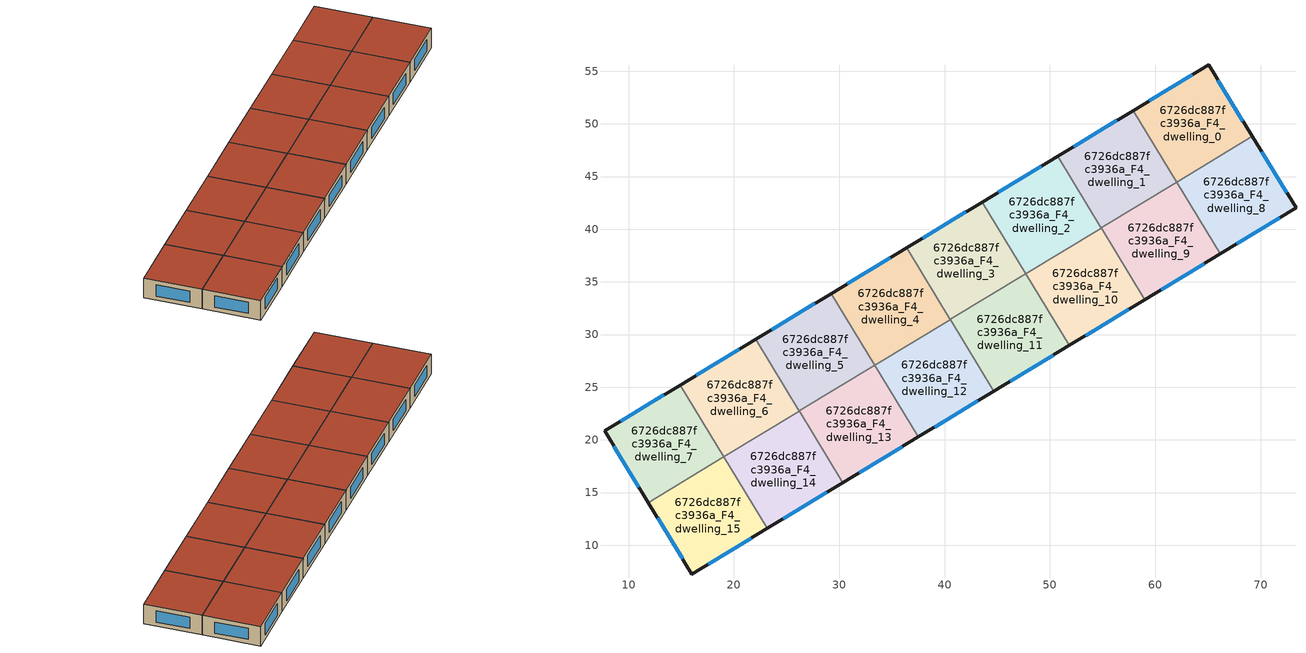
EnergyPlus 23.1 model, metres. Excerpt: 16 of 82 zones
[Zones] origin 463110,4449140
6726dc887fc3936a_F4_dwelling_0
 floor to 6726dc887fc3936a_F3_dwelling_0 (EU_floor_Construction): 65.07,55.6 69.22,48.81 62.03,44.46 57.91,51.26 z12
 wall outside (EU_wall_Construction): 69.22,48.81 65.07,55.6 57.91,51.26 z12:15
 wall to 6726dc887fc3936a_F4_dwelling_1 (EU_wall_Construction): 57.91,51.26 62.03,44.46 z12:15
 wall to 6726dc887fc3936a_F4_dwelling_8 (EU_wall_Construction): 62.06,44.47 69.22,48.81 z12:15
 wall to 6726dc887fc3936a_F4_dwelling_9 (EU_wall_Construction): 62.03,44.46 62.06,44.47 z12:15
 window (EU_Window_Construction): 68.33,50.27 65.95,54.15 / 63.53,54.67 59.44,52.19 z12.64:14.36
 roof outside (EU_roof_Construction): 69.22,48.81 65.07,55.6 57.91,51.26 62.03,44.46 z15
6726dc887fc3936a_F4_dwelling_1
 floor to 6726dc887fc3936a_F3_dwelling_1 (EU_floor_Construction): 57.91,51.26 62.03,44.46 54.86,40.11 50.74,46.92 z12
 wall outside (EU_wall_Construction): 57.91,51.26 50.74,46.92 z12:15
 wall to 6726dc887fc3936a_F4_dwelling_2 (EU_wall_Construction): 50.74,46.92 54.86,40.11 z12:15
 wall to 6726dc887fc3936a_F4_dwelling_9 (EU_wall_Construction): 54.89,40.13 62.03,44.46 z12:15
 wall to 6726dc887fc3936a_F4_dwelling_10 (EU_wall_Construction): 54.86,40.11 54.89,40.13 z12:15
 window (EU_Window_Construction): 56.37,50.33 52.27,47.85 z12.64:14.36
 roof outside (EU_roof_Construction): 62.03,44.46 57.91,51.26 50.74,46.92 54.86,40.11 z15
6726dc887fc3936a_F4_dwelling_10
 floor to 6726dc887fc3936a_F3_dwelling_10 (EU_floor_Construction): 54.89,40.13 59.02,33.32 51.85,28.97 47.72,35.78 z12
 wall outside (EU_wall_Construction): 51.85,28.97 59.02,33.32 z12:15
 wall to 6726dc887fc3936a_F4_dwelling_9 (EU_wall_Construction): 59.02,33.32 54.89,40.13 z12:15
 wall to 6726dc887fc3936a_F4_dwelling_11 (EU_wall_Construction): 47.72,35.78 51.85,28.97 z12:15
 wall to 6726dc887fc3936a_F4_dwelling_2 (EU_wall_Construction): 54.86,40.11 47.72,35.78 z12:15
 window (EU_Window_Construction): 53.39,29.91 57.48,32.39 z12.64:14.36
 roof outside (EU_roof_Construction): 59.02,33.32 54.89,40.13 47.72,35.78 51.85,28.97 z15
6726dc887fc3936a_F4_dwelling_11
 floor to 6726dc887fc3936a_F3_dwelling_11 (EU_floor_Construction): 47.72,35.78 51.85,28.97 44.68,24.63 40.56,31.44 z12
 wall outside (EU_wall_Construction): 44.68,24.63 51.85,28.97 z12:15
 wall to 6726dc887fc3936a_F4_dwelling_12 (EU_wall_Construction): 40.56,31.44 44.68,24.63 z12:15
 wall to 6726dc887fc3936a_F4_dwelling_3 (EU_wall_Construction): 47.69,35.76 40.56,31.44 z12:15
 wall to 6726dc887fc3936a_F4_dwelling_2 (EU_wall_Construction): 47.72,35.78 47.69,35.76 z12:15
 window (EU_Window_Construction): 46.22,25.56 50.32,28.04 z12.64:14.36
 roof outside (EU_roof_Construction): 51.85,28.97 47.72,35.78 40.56,31.44 44.68,24.63 z15
6726dc887fc3936a_F4_dwelling_12
 floor to 6726dc887fc3936a_F3_dwelling_12 (EU_floor_Construction): 40.56,31.44 44.68,24.63 37.52,20.29 33.39,27.09 z12
 wall outside (EU_wall_Construction): 37.52,20.29 44.68,24.63 z12:15
 wall to 6726dc887fc3936a_F4_dwelling_13 (EU_wall_Construction): 33.39,27.09 37.52,20.29 z12:15
 wall to 6726dc887fc3936a_F4_dwelling_4 (EU_wall_Construction): 40.52,31.42 33.39,27.09 z12:15
 wall to 6726dc887fc3936a_F4_dwelling_3 (EU_wall_Construction): 40.56,31.44 40.52,31.42 z12:15
 window (EU_Window_Construction): 39.05,21.22 43.15,23.7 z12.64:14.36
 roof outside (EU_roof_Construction): 44.68,24.63 40.56,31.44 33.39,27.09 37.52,20.29 z15
6726dc887fc3936a_F4_dwelling_13
 floor to 6726dc887fc3936a_F3_dwelling_13 (EU_floor_Construction): 33.39,27.09 37.52,20.29 30.35,15.94 26.22,22.75 z12
 wall outside (EU_wall_Construction): 30.35,15.94 37.52,20.29 z12:15
 wall to 6726dc887fc3936a_F4_dwelling_14 (EU_wall_Construction): 26.22,22.75 30.35,15.94 z12:15
 wall to 6726dc887fc3936a_F4_dwelling_5 (EU_wall_Construction): 33.36,27.07 26.22,22.75 z12:15
 wall to 6726dc887fc3936a_F4_dwelling_4 (EU_wall_Construction): 33.39,27.09 33.36,27.07 z12:15
 window (EU_Window_Construction): 31.88,16.87 35.98,19.35 z12.64:14.36
 roof outside (EU_roof_Construction): 37.52,20.29 33.39,27.09 26.22,22.75 30.35,15.94 z15
6726dc887fc3936a_F4_dwelling_14
 floor to 6726dc887fc3936a_F3_dwelling_14 (EU_floor_Construction): 26.22,22.75 30.35,15.94 23.18,11.59 19.05,18.4 z12
 wall outside (EU_wall_Construction): 23.18,11.59 30.35,15.94 z12:15
 wall to 6726dc887fc3936a_F4_dwelling_15 (EU_wall_Construction): 19.05,18.4 23.18,11.59 z12:15
 wall to 6726dc887fc3936a_F4_dwelling_6 (EU_wall_Construction): 26.19,22.73 19.05,18.4 z12:15
 wall to 6726dc887fc3936a_F4_dwelling_5 (EU_wall_Construction): 26.22,22.75 26.19,22.73 z12:15
 window (EU_Window_Construction): 24.71,12.52 28.81,15.01 z12.64:14.36
 roof outside (EU_roof_Construction): 30.35,15.94 26.22,22.75 19.05,18.4 23.18,11.59 z15
6726dc887fc3936a_F4_dwelling_15
 floor to 6726dc887fc3936a_F3_dwelling_15 (EU_floor_Construction): 19.05,18.4 23.18,11.59 16.02,7.26 11.87,14.05 z12
 wall outside (EU_wall_Construction): 11.87,14.05 16.02,7.26 23.18,11.59 z12:15
 wall to 6726dc887fc3936a_F4_dwelling_7 (EU_wall_Construction): 19.02,18.39 11.87,14.05 z12:15
 wall to 6726dc887fc3936a_F4_dwelling_6 (EU_wall_Construction): 19.05,18.4 19.03,18.39 z12:15
 window (EU_Window_Construction): 17.55,8.19 21.65,10.66 / 12.76,12.59 15.13,8.71 z12.64:14.36
 roof outside (EU_roof_Construction): 23.18,11.59 19.05,18.4 11.87,14.05 16.02,7.26 z15
6726dc887fc3936a_F4_dwelling_2
 floor to 6726dc887fc3936a_F3_dwelling_2 (EU_floor_Construction): 50.74,46.92 54.86,40.11 47.69,35.76 43.57,42.57 z12
 wall outside (EU_wall_Construction): 50.74,46.92 43.57,42.57 z12:15
 wall to 6726dc887fc3936a_F4_dwelling_3 (EU_wall_Construction): 43.57,42.57 47.69,35.76 z12:15
 window (EU_Window_Construction): 49.2,45.99 45.1,43.5 z12.64:14.36
 roof outside (EU_roof_Construction): 54.86,40.11 50.74,46.92 43.57,42.57 47.69,35.76 z15
6726dc887fc3936a_F4_dwelling_3
 floor to 6726dc887fc3936a_F3_dwelling_3 (EU_floor_Construction): 43.57,42.57 47.69,35.76 40.52,31.42 36.4,38.23 z12
 wall outside (EU_wall_Construction): 43.57,42.57 36.4,38.23 z12:15
 wall to 6726dc887fc3936a_F4_dwelling_4 (EU_wall_Construction): 36.4,38.23 40.52,31.42 z12:15
 window (EU_Window_Construction): 42.03,41.64 37.93,39.16 z12.64:14.36
 roof outside (EU_roof_Construction): 47.69,35.76 43.57,42.57 36.4,38.23 40.52,31.42 z15
6726dc887fc3936a_F4_dwelling_4
 floor to 6726dc887fc3936a_F3_dwelling_4 (EU_floor_Construction): 36.4,38.23 40.52,31.42 33.36,27.07 29.23,33.88 z12
 wall outside (EU_wall_Construction): 36.4,38.23 29.23,33.88 z12:15
 wall to 6726dc887fc3936a_F4_dwelling_5 (EU_wall_Construction): 29.23,33.88 33.36,27.07 z12:15
 window (EU_Window_Construction): 34.86,37.3 30.76,34.81 z12.64:14.36
 roof outside (EU_roof_Construction): 40.52,31.42 36.4,38.23 29.23,33.88 33.36,27.07 z15
6726dc887fc3936a_F4_dwelling_5
 floor to 6726dc887fc3936a_F3_dwelling_5 (EU_floor_Construction): 29.23,33.88 33.36,27.07 26.19,22.73 22.06,29.54 z12
 wall outside (EU_wall_Construction): 29.23,33.88 22.06,29.54 z12:15
 wall to 6726dc887fc3936a_F4_dwelling_6 (EU_wall_Construction): 22.06,29.54 26.19,22.73 z12:15
 window (EU_Window_Construction): 27.69,32.95 23.6,30.47 z12.64:14.36
 roof outside (EU_roof_Construction): 33.36,27.07 29.23,33.88 22.06,29.54 26.19,22.73 z15
6726dc887fc3936a_F4_dwelling_6
 floor to 6726dc887fc3936a_F3_dwelling_6 (EU_floor_Construction): 22.06,29.54 26.19,22.73 19.03,18.39 14.9,25.2 z12
 wall outside (EU_wall_Construction): 22.06,29.54 14.9,25.2 z12:15
 wall to 6726dc887fc3936a_F4_dwelling_7 (EU_wall_Construction): 14.9,25.2 19.03,18.39 z12:15
 window (EU_Window_Construction): 20.53,28.61 16.43,26.13 z12.64:14.36
 roof outside (EU_roof_Construction): 26.19,22.73 22.06,29.54 14.9,25.2 19.03,18.39 z15
6726dc887fc3936a_F4_dwelling_7
 floor to 6726dc887fc3936a_F3_dwelling_7 (EU_floor_Construction): 14.9,25.2 19.03,18.39 11.87,14.05 7.72,20.85 z12
 wall outside (EU_wall_Construction): 14.9,25.2 7.72,20.85 11.87,14.05 z12:15
 window (EU_Window_Construction): 8.61,19.39 10.98,15.51 / 13.36,24.27 9.26,21.78 z12.64:14.36
 roof outside (EU_roof_Construction): 19.03,18.39 14.9,25.2 7.72,20.85 11.87,14.05 z15
6726dc887fc3936a_F4_dwelling_8
 floor to 6726dc887fc3936a_F3_dwelling_8 (EU_floor_Construction): 69.22,48.81 73.37,42.02 66.19,37.67 62.06,44.47 z12
 wall outside (EU_wall_Construction): 66.19,37.67 73.37,42.02 69.22,48.81 z12:15
 wall to 6726dc887fc3936a_F4_dwelling_9 (EU_wall_Construction): 62.06,44.47 66.19,37.67 z12:15
 window (EU_Window_Construction): 72.48,43.47 70.11,47.36 / 67.73,38.6 71.83,41.09 z12.64:14.36
 roof outside (EU_roof_Construction): 73.37,42.02 69.22,48.81 62.06,44.47 66.19,37.67 z15
6726dc887fc3936a_F4_dwelling_9
 floor to 6726dc887fc3936a_F3_dwelling_9 (EU_floor_Construction): 62.06,44.47 66.19,37.67 59.02,33.32 54.89,40.13 z12
 wall outside (EU_wall_Construction): 59.02,33.32 66.19,37.67 z12:15
 window (EU_Window_Construction): 60.55,34.25 64.65,36.73 z12.64:14.36
 roof outside (EU_roof_Construction): 66.19,37.67 62.06,44.47 54.89,40.13 59.02,33.32 z15
[Building]
EU S2 Campaign: North Axis=0; Terrain=City; Solar Distribution=FullExterior
[Site:Location]
Yerevan-Zvartnots.Intl.AP: Latitude=40.15; Longitude=44.383; Time Zone=4; Elevation=854
[SizingPeriod:WeatherFileDays]
AnnualSizingPeriod: Begin Month=1; Begin Day of Month=1; End Month=12; End Day of Month=31; Day of Week for Start Day=Monday; Use Weather File Daylight Saving Period=No; Use Weather File Rain and Snow Indicators=No
[MATERIAL]
EU_InternalMass_Material: Roughness=MediumRough; Thickness=0.1; Conductivity=1; Density=1800; Specific Heat=900; Thermal Absorptance=0.9; Solar Absorptance=0.7; Visible Absorptance=0.7
[MATERIAL:NOMASS] Roughness=MediumRough; Thermal Absorptance=0.9; Solar Absorptance=0.7; Visible Absorptance=0.7
Name | Thermal Resistance
EU_wall_NoMass | 1.05043
EU_roof_NoMass | 1.45357
EU_floor_NoMass | 0.478065
[WINDOWMATERIAL:SIMPLEGLAZINGSYSTEM]
EU_Window_SimpleGlazing: UFactor=2.5566; Solar Heat Gain Coefficient=0.75; Visible Transmittance=0.75
[CONSTRUCTION]
EU_wall_Construction: EU_wall_NoMass
EU_roof_Construction: EU_roof_NoMass
EU_floor_Construction: EU_floor_NoMass
EU_Window_Construction: EU_Window_SimpleGlazing
EU_InternalMass_Construction: EU_InternalMass_Material
[ZONE] Type=1; Multiplier=1; Ceiling Height=autocalculate; Floor Area=autocalculate; Part of Total Floor Area=Yes
Name | Volume
6726dc887fc3936a_F4_dwelling_0 | 200.208
6726dc887fc3936a_F4_dwelling_1 | 200.175
6726dc887fc3936a_F4_dwelling_10; 6726dc887fc3936a_F4_dwelling_11; 6726dc887fc3936a_F4_dwelling_12; 6726dc887fc3936a_F4_dwelling_4 | 200.195
6726dc887fc3936a_F4_dwelling_13 | 200.199
6726dc887fc3936a_F4_dwelling_14 | 200.21
6726dc887fc3936a_F4_dwelling_15 | 200.188
6726dc887fc3936a_F4_dwelling_2 | 200.196
6726dc887fc3936a_F4_dwelling_3 | 200.182
6726dc887fc3936a_F4_dwelling_5 | 200.201
6726dc887fc3936a_F4_dwelling_6 | 200.203
6726dc887fc3936a_F4_dwelling_7 | 200.214
6726dc887fc3936a_F4_dwelling_8 | 200.213
6726dc887fc3936a_F4_dwelling_9 | 200.194
[INTERNALMASS] Construction=EU_InternalMass_Construction
Name | Zone or ZoneList | Surface Area
6726dc887fc3936a_F4_dwelling_0_EU_InternalMass | 6726dc887fc3936a_F4_dwelling_0 | 66.736
6726dc887fc3936a_F4_dwelling_1_EU_InternalMass | 6726dc887fc3936a_F4_dwelling_1 | 66.725
6726dc887fc3936a_F4_dwelling_2_EU_InternalMass | 6726dc887fc3936a_F4_dwelling_2 | 66.7321
6726dc887fc3936a_F4_dwelling_3_EU_InternalMass | 6726dc887fc3936a_F4_dwelling_3 | 66.7271
6726dc887fc3936a_F4_dwelling_4_EU_InternalMass | 6726dc887fc3936a_F4_dwelling_4 | 66.7318
6726dc887fc3936a_F4_dwelling_5_EU_InternalMass | 6726dc887fc3936a_F4_dwelling_5 | 66.7337
6726dc887fc3936a_F4_dwelling_6_EU_InternalMass | 6726dc887fc3936a_F4_dwelling_6 | 66.7343
6726dc887fc3936a_F4_dwelling_7_EU_InternalMass | 6726dc887fc3936a_F4_dwelling_7 | 66.7381
6726dc887fc3936a_F4_dwelling_8_EU_InternalMass | 6726dc887fc3936a_F4_dwelling_8 | 66.7376
6726dc887fc3936a_F4_dwelling_9_EU_InternalMass | 6726dc887fc3936a_F4_dwelling_9 | 66.7316
6726dc887fc3936a_F4_dwelling_10_EU_InternalMass | 6726dc887fc3936a_F4_dwelling_10 | 66.7316
6726dc887fc3936a_F4_dwelling_11_EU_InternalMass | 6726dc887fc3936a_F4_dwelling_11 | 66.7316
6726dc887fc3936a_F4_dwelling_12_EU_InternalMass | 6726dc887fc3936a_F4_dwelling_12 | 66.7316
6726dc887fc3936a_F4_dwelling_13_EU_InternalMass | 6726dc887fc3936a_F4_dwelling_13 | 66.7328
6726dc887fc3936a_F4_dwelling_14_EU_InternalMass | 6726dc887fc3936a_F4_dwelling_14 | 66.7369
6726dc887fc3936a_F4_dwelling_15_EU_InternalMass | 6726dc887fc3936a_F4_dwelling_15 | 66.7292
[OTHEREQUIPMENT] Fuel Type=Electricity; Design Level Calculation Method=Watts/Area; Power per Zone Floor Area=1; Fraction Latent=0; Fraction Radiant=0; Fraction Lost=0; Carbon Dioxide Generation Rate=0; EndUse Subcategory=EU_Step8_InternalGains
Name | Zone or ZoneList or Space or SpaceList | Schedule
EU_Step8_InternalGain_6726dc887fc3936a_F4_dwelling_0_f000 | 6726dc887fc3936a_F4_dwelling_0 | EU_Step8_GainSchedule_6726dc887fc3936a_F4_dwelling_0_f000
EU_Step8_InternalGain_6726dc887fc3936a_F4_dwelling_1_f000 | 6726dc887fc3936a_F4_dwelling_1 | EU_Step8_GainSchedule_6726dc887fc3936a_F4_dwelling_1_f000
EU_Step8_InternalGain_6726dc887fc3936a_F4_dwelling_2_f000 | 6726dc887fc3936a_F4_dwelling_2 | EU_Step8_GainSchedule_6726dc887fc3936a_F4_dwelling_2_f000
EU_Step8_InternalGain_6726dc887fc3936a_F4_dwelling_3_f000 | 6726dc887fc3936a_F4_dwelling_3 | EU_Step8_GainSchedule_6726dc887fc3936a_F4_dwelling_3_f000
EU_Step8_InternalGain_6726dc887fc3936a_F4_dwelling_4_f000 | 6726dc887fc3936a_F4_dwelling_4 | EU_Step8_GainSchedule_6726dc887fc3936a_F4_dwelling_4_f000
EU_Step8_InternalGain_6726dc887fc3936a_F4_dwelling_5_f000 | 6726dc887fc3936a_F4_dwelling_5 | EU_Step8_GainSchedule_6726dc887fc3936a_F4_dwelling_5_f000
EU_Step8_InternalGain_6726dc887fc3936a_F4_dwelling_6_f000 | 6726dc887fc3936a_F4_dwelling_6 | EU_Step8_GainSchedule_6726dc887fc3936a_F4_dwelling_6_f000
EU_Step8_InternalGain_6726dc887fc3936a_F4_dwelling_7_f000 | 6726dc887fc3936a_F4_dwelling_7 | EU_Step8_GainSchedule_6726dc887fc3936a_F4_dwelling_7_f000
EU_Step8_InternalGain_6726dc887fc3936a_F4_dwelling_8_f000 | 6726dc887fc3936a_F4_dwelling_8 | EU_Step8_GainSchedule_6726dc887fc3936a_F4_dwelling_8_f000
EU_Step8_InternalGain_6726dc887fc3936a_F4_dwelling_9_f000 | 6726dc887fc3936a_F4_dwelling_9 | EU_Step8_GainSchedule_6726dc887fc3936a_F4_dwelling_9_f000
EU_Step8_InternalGain_6726dc887fc3936a_F4_dwelling_10_f000 | 6726dc887fc3936a_F4_dwelling_10 | EU_Step8_GainSchedule_6726dc887fc3936a_F4_dwelling_10_f000
EU_Step8_InternalGain_6726dc887fc3936a_F4_dwelling_11_f000 | 6726dc887fc3936a_F4_dwelling_11 | EU_Step8_GainSchedule_6726dc887fc3936a_F4_dwelling_11_f000
EU_Step8_InternalGain_6726dc887fc3936a_F4_dwelling_12_f000 | 6726dc887fc3936a_F4_dwelling_12 | EU_Step8_GainSchedule_6726dc887fc3936a_F4_dwelling_12_f000
EU_Step8_InternalGain_6726dc887fc3936a_F4_dwelling_13_f000 | 6726dc887fc3936a_F4_dwelling_13 | EU_Step8_GainSchedule_6726dc887fc3936a_F4_dwelling_13_f000
EU_Step8_InternalGain_6726dc887fc3936a_F4_dwelling_14_f000 | 6726dc887fc3936a_F4_dwelling_14 | EU_Step8_GainSchedule_6726dc887fc3936a_F4_dwelling_14_f000
EU_Step8_InternalGain_6726dc887fc3936a_F4_dwelling_15_f000 | 6726dc887fc3936a_F4_dwelling_15 | EU_Step8_GainSchedule_6726dc887fc3936a_F4_dwelling_15_f000
[ZONEVENTILATION:DESIGNFLOWRATE] Schedule=EU_AlwaysOn; Design Flow Rate Calculation Method=AirChanges/Hour; Air Changes per Hour=0.557805; Ventilation Type=Natural; Fan Pressure Rise=0; Fan Total Efficiency=1; Constant Term Coefficient=1; Temperature Term Coefficient=0; Velocity Term Coefficient=0; Velocity Squared Term Coefficient=0; Minimum Indoor Temperature=-100; Maximum Indoor Temperature=100; Delta Temperature=-100; Minimum Outdoor Temperature=-100; Maximum Outdoor Temperature=100; Maximum Wind Speed=40
Name | Zone or ZoneList or Space or SpaceList
EU_ConstantAir_6726dc887fc3936a_F4_dwelling_0 | 6726dc887fc3936a_F4_dwelling_0
EU_ConstantAir_6726dc887fc3936a_F4_dwelling_1 | 6726dc887fc3936a_F4_dwelling_1
EU_ConstantAir_6726dc887fc3936a_F4_dwelling_2 | 6726dc887fc3936a_F4_dwelling_2
EU_ConstantAir_6726dc887fc3936a_F4_dwelling_3 | 6726dc887fc3936a_F4_dwelling_3
EU_ConstantAir_6726dc887fc3936a_F4_dwelling_4 | 6726dc887fc3936a_F4_dwelling_4
EU_ConstantAir_6726dc887fc3936a_F4_dwelling_5 | 6726dc887fc3936a_F4_dwelling_5
EU_ConstantAir_6726dc887fc3936a_F4_dwelling_6 | 6726dc887fc3936a_F4_dwelling_6
EU_ConstantAir_6726dc887fc3936a_F4_dwelling_7 | 6726dc887fc3936a_F4_dwelling_7
EU_ConstantAir_6726dc887fc3936a_F4_dwelling_8 | 6726dc887fc3936a_F4_dwelling_8
EU_ConstantAir_6726dc887fc3936a_F4_dwelling_9 | 6726dc887fc3936a_F4_dwelling_9
EU_ConstantAir_6726dc887fc3936a_F4_dwelling_10 | 6726dc887fc3936a_F4_dwelling_10
EU_ConstantAir_6726dc887fc3936a_F4_dwelling_11 | 6726dc887fc3936a_F4_dwelling_11
EU_ConstantAir_6726dc887fc3936a_F4_dwelling_12 | 6726dc887fc3936a_F4_dwelling_12
EU_ConstantAir_6726dc887fc3936a_F4_dwelling_13 | 6726dc887fc3936a_F4_dwelling_13
EU_ConstantAir_6726dc887fc3936a_F4_dwelling_14 | 6726dc887fc3936a_F4_dwelling_14
EU_ConstantAir_6726dc887fc3936a_F4_dwelling_15 | 6726dc887fc3936a_F4_dwelling_15
[HVACTEMPLATE:THERMOSTAT] Constant Heating Setpoint=20; Constant Cooling Setpoint=50
EU_HeatOnly_6726dc887fc3936a_F1_dwelling_9; EU_HeatOnly_6726dc887fc3936a_F1_dwelling_10; EU_HeatOnly_6726dc887fc3936a_F1_dwelling_11; EU_HeatOnly_6726dc887fc3936a_F1_dwelling_12; EU_HeatOnly_6726dc887fc3936a_F1_dwelling_13; EU_HeatOnly_6726dc887fc3936a_F1_dwelling_14; EU_HeatOnly_6726dc887fc3936a_F1_dwelling_15; EU_HeatOnly_6726dc887fc3936a_F1_dwelling_16; EU_HeatOnly_6726dc887fc3936a_F2_dwelling_0; EU_HeatOnly_6726dc887fc3936a_F2_dwelling_1; EU_HeatOnly_6726dc887fc3936a_F2_dwelling_2; EU_HeatOnly_6726dc887fc3936a_F2_dwelling_3; EU_HeatOnly_6726dc887fc3936a_F2_dwelling_4; EU_HeatOnly_6726dc887fc3936a_F2_dwelling_5; EU_HeatOnly_6726dc887fc3936a_F2_dwelling_6; EU_HeatOnly_6726dc887fc3936a_F2_dwelling_7; EU_HeatOnly_6726dc887fc3936a_F2_dwelling_8; EU_HeatOnly_6726dc887fc3936a_F2_dwelling_9; EU_HeatOnly_6726dc887fc3936a_F2_dwelling_10; EU_HeatOnly_6726dc887fc3936a_F2_dwelling_11; EU_HeatOnly_6726dc887fc3936a_F2_dwelling_12; EU_HeatOnly_6726dc887fc3936a_F2_dwelling_13; EU_HeatOnly_6726dc887fc3936a_F2_dwelling_14; EU_HeatOnly_6726dc887fc3936a_F2_dwelling_15; EU_HeatOnly_6726dc887fc3936a_F3_dwelling_0; EU_HeatOnly_6726dc887fc3936a_F3_dwelling_1; EU_HeatOnly_6726dc887fc3936a_F3_dwelling_2; EU_HeatOnly_6726dc887fc3936a_F3_dwelling_3; EU_HeatOnly_6726dc887fc3936a_F3_dwelling_4; EU_HeatOnly_6726dc887fc3936a_F3_dwelling_5; EU_HeatOnly_6726dc887fc3936a_F3_dwelling_6; EU_HeatOnly_6726dc887fc3936a_F3_dwelling_7; EU_HeatOnly_6726dc887fc3936a_F3_dwelling_8; EU_HeatOnly_6726dc887fc3936a_F3_dwelling_9; EU_HeatOnly_6726dc887fc3936a_F3_dwelling_10; EU_HeatOnly_6726dc887fc3936a_F3_dwelling_11; EU_HeatOnly_6726dc887fc3936a_F3_dwelling_12; EU_HeatOnly_6726dc887fc3936a_F3_dwelling_13; EU_HeatOnly_6726dc887fc3936a_F3_dwelling_14; EU_HeatOnly_6726dc887fc3936a_F3_dwelling_15; EU_HeatOnly_6726dc887fc3936a_F4_dwelling_0; EU_HeatOnly_6726dc887fc3936a_F4_dwelling_1; EU_HeatOnly_6726dc887fc3936a_F4_dwelling_2; EU_HeatOnly_6726dc887fc3936a_F4_dwelling_3; EU_HeatOnly_6726dc887fc3936a_F4_dwelling_4; EU_HeatOnly_6726dc887fc3936a_F4_dwelling_5; EU_HeatOnly_6726dc887fc3936a_F4_dwelling_6; EU_HeatOnly_6726dc887fc3936a_F4_dwelling_7; EU_HeatOnly_6726dc887fc3936a_F4_dwelling_8; EU_HeatOnly_6726dc887fc3936a_F4_dwelling_9; EU_HeatOnly_6726dc887fc3936a_F4_dwelling_10; EU_HeatOnly_6726dc887fc3936a_F4_dwelling_11; EU_HeatOnly_6726dc887fc3936a_F4_dwelling_12; EU_HeatOnly_6726dc887fc3936a_F4_dwelling_13; EU_HeatOnly_6726dc887fc3936a_F4_dwelling_14; EU_HeatOnly_6726dc887fc3936a_F4_dwelling_15
[HVACTEMPLATE:ZONE:IDEALLOADSAIRSYSTEM] System Availability Schedule=EU_AlwaysOn; Maximum Heating Supply Air Temperature=50; Minimum Cooling Supply Air Temperature=13; Maximum Heating Supply Air Humidity Ratio=0.0156; Minimum Cooling Supply Air Humidity Ratio=0.0077; Heating Limit=NoLimit; Cooling Limit=NoLimit; Heating Availability Schedule=EU_AlwaysOn; Cooling Availability Schedule=EU_CoolingOff; Dehumidification Control Type=ConstantSensibleHeatRatio; Cooling Sensible Heat Ratio=0.7; Dehumidification Setpoint=60; Humidification Control Type=None; Humidification Setpoint=30; Outdoor Air Method=None; Outdoor Air Flow Rate per Person=0.00944; Outdoor Air Flow Rate per Zone Floor Area=0; Outdoor Air Flow Rate per Zone=0; Demand Controlled Ventilation Type=None; Outdoor Air Economizer Type=NoEconomizer; Heat Recovery Type=None; Sensible Heat Recovery Effectiveness=0.7; Latent Heat Recovery Effectiveness=0.65
Name | Template Thermostat
6726dc887fc3936a_F4_dwelling_0 | EU_HeatOnly_6726dc887fc3936a_F4_dwelling_0
6726dc887fc3936a_F4_dwelling_1 | EU_HeatOnly_6726dc887fc3936a_F4_dwelling_1
6726dc887fc3936a_F4_dwelling_2 | EU_HeatOnly_6726dc887fc3936a_F4_dwelling_2
6726dc887fc3936a_F4_dwelling_3 | EU_HeatOnly_6726dc887fc3936a_F4_dwelling_3
6726dc887fc3936a_F4_dwelling_4 | EU_HeatOnly_6726dc887fc3936a_F4_dwelling_4
6726dc887fc3936a_F4_dwelling_5 | EU_HeatOnly_6726dc887fc3936a_F4_dwelling_5
6726dc887fc3936a_F4_dwelling_6 | EU_HeatOnly_6726dc887fc3936a_F4_dwelling_6
6726dc887fc3936a_F4_dwelling_7 | EU_HeatOnly_6726dc887fc3936a_F4_dwelling_7
6726dc887fc3936a_F4_dwelling_8 | EU_HeatOnly_6726dc887fc3936a_F4_dwelling_8
6726dc887fc3936a_F4_dwelling_9 | EU_HeatOnly_6726dc887fc3936a_F4_dwelling_9
6726dc887fc3936a_F4_dwelling_10 | EU_HeatOnly_6726dc887fc3936a_F4_dwelling_10
6726dc887fc3936a_F4_dwelling_11 | EU_HeatOnly_6726dc887fc3936a_F4_dwelling_11
6726dc887fc3936a_F4_dwelling_12 | EU_HeatOnly_6726dc887fc3936a_F4_dwelling_12
6726dc887fc3936a_F4_dwelling_13 | EU_HeatOnly_6726dc887fc3936a_F4_dwelling_13
6726dc887fc3936a_F4_dwelling_14 | EU_HeatOnly_6726dc887fc3936a_F4_dwelling_14
6726dc887fc3936a_F4_dwelling_15 | EU_HeatOnly_6726dc887fc3936a_F4_dwelling_15
[SIZING:ZONE] Zone Cooling Design Supply Air Temperature Input Method=SupplyAirTemperature; Zone Cooling Design Supply Air Temperature=13; Zone Heating Design Supply Air Temperature Input Method=SupplyAirTemperature; Zone Heating Design Supply Air Temperature=50; Zone Cooling Design Supply Air Humidity Ratio=0.008; Zone Heating Design Supply Air Humidity Ratio=0.008; Cooling Design Air Flow Method=DesignDay; Cooling Design Air Flow Rate=0; Cooling Minimum Air Flow per Zone Floor Area=0.000762; Cooling Minimum Air Flow=0; Cooling Minimum Air Flow Fraction=0.2; Heating Design Air Flow Method=DesignDay; Heating Design Air Flow Rate=0; Heating Maximum Air Flow per Zone Floor Area=0.002032; Heating Maximum Air Flow=0.141576; Heating Maximum Air Flow Fraction=0.3; Account for Dedicated Outdoor Air System=No; Dedicated Outdoor Air System Control Strategy=NeutralSupplyAir; Dedicated Outdoor Air Low Setpoint Temperature for Design=autosize; Dedicated Outdoor Air High Setpoint Temperature for Design=autosize; Zone Load Sizing Method=Sensible Load Only No Latent Load; Zone Latent Cooling Design Supply Air Humidity Ratio Input Method=HumidityRatioDifference; Zone Cooling Design Supply Air Humidity Ratio Difference=0.005; Zone Latent Heating Design Supply Air Humidity Ratio Input Method=HumidityRatioDifference; Zone Humidification Design Supply Air Humidity Ratio Difference=0.005
6726dc887fc3936a_F4_dwelling_0; 6726dc887fc3936a_F4_dwelling_1; 6726dc887fc3936a_F4_dwelling_2; 6726dc887fc3936a_F4_dwelling_3; 6726dc887fc3936a_F4_dwelling_4; 6726dc887fc3936a_F4_dwelling_5; 6726dc887fc3936a_F4_dwelling_6; 6726dc887fc3936a_F4_dwelling_7; 6726dc887fc3936a_F4_dwelling_8; 6726dc887fc3936a_F4_dwelling_9; 6726dc887fc3936a_F4_dwelling_10; 6726dc887fc3936a_F4_dwelling_11; 6726dc887fc3936a_F4_dwelling_12; 6726dc887fc3936a_F4_dwelling_13; 6726dc887fc3936a_F4_dwelling_14; 6726dc887fc3936a_F4_dwelling_15
[SCHEDULE:CONSTANT]
Name | Hourly Value
EU_AlwaysOn | 1
EU_CoolingOff | 0
[SCHEDULE:FILE] Column Number=1; Rows to Skip at Top=0; Number of Hours of Data=8760; Column Separator=Comma; Interpolate to Timestep=No; Minutes per Item=60; Adjust Schedule for Daylight Savings=Yes
Name | File
EU_Step8_GainSchedule_6726dc887fc3936a_F4_dwelling_0_f000 | ../../schedules/6726dc887fc3936a/6726dc887fc3936a_F4_dwelling_0_f000_gain.csv
EU_Step8_GainSchedule_6726dc887fc3936a_F4_dwelling_1_f000 | ../../schedules/6726dc887fc3936a/6726dc887fc3936a_F4_dwelling_1_f000_gain.csv
EU_Step8_GainSchedule_6726dc887fc3936a_F4_dwelling_2_f000 | ../../schedules/6726dc887fc3936a/6726dc887fc3936a_F4_dwelling_2_f000_gain.csv
EU_Step8_GainSchedule_6726dc887fc3936a_F4_dwelling_3_f000 | ../../schedules/6726dc887fc3936a/6726dc887fc3936a_F4_dwelling_3_f000_gain.csv
EU_Step8_GainSchedule_6726dc887fc3936a_F4_dwelling_4_f000 | ../../schedules/6726dc887fc3936a/6726dc887fc3936a_F4_dwelling_4_f000_gain.csv
EU_Step8_GainSchedule_6726dc887fc3936a_F4_dwelling_5_f000 | ../../schedules/6726dc887fc3936a/6726dc887fc3936a_F4_dwelling_5_f000_gain.csv
EU_Step8_GainSchedule_6726dc887fc3936a_F4_dwelling_6_f000 | ../../schedules/6726dc887fc3936a/6726dc887fc3936a_F4_dwelling_6_f000_gain.csv
EU_Step8_GainSchedule_6726dc887fc3936a_F4_dwelling_7_f000 | ../../schedules/6726dc887fc3936a/6726dc887fc3936a_F4_dwelling_7_f000_gain.csv
EU_Step8_GainSchedule_6726dc887fc3936a_F4_dwelling_8_f000 | ../../schedules/6726dc887fc3936a/6726dc887fc3936a_F4_dwelling_8_f000_gain.csv
EU_Step8_GainSchedule_6726dc887fc3936a_F4_dwelling_9_f000 | ../../schedules/6726dc887fc3936a/6726dc887fc3936a_F4_dwelling_9_f000_gain.csv
EU_Step8_GainSchedule_6726dc887fc3936a_F4_dwelling_10_f000 | ../../schedules/6726dc887fc3936a/6726dc887fc3936a_F4_dwelling_10_f000_gain.csv
EU_Step8_GainSchedule_6726dc887fc3936a_F4_dwelling_11_f000 | ../../schedules/6726dc887fc3936a/6726dc887fc3936a_F4_dwelling_11_f000_gain.csv
EU_Step8_GainSchedule_6726dc887fc3936a_F4_dwelling_12_f000 | ../../schedules/6726dc887fc3936a/6726dc887fc3936a_F4_dwelling_12_f000_gain.csv
EU_Step8_GainSchedule_6726dc887fc3936a_F4_dwelling_13_f000 | ../../schedules/6726dc887fc3936a/6726dc887fc3936a_F4_dwelling_13_f000_gain.csv
EU_Step8_GainSchedule_6726dc887fc3936a_F4_dwelling_14_f000 | ../../schedules/6726dc887fc3936a/6726dc887fc3936a_F4_dwelling_14_f000_gain.csv
EU_Step8_GainSchedule_6726dc887fc3936a_F4_dwelling_15_f000 | ../../schedules/6726dc887fc3936a/6726dc887fc3936a_F4_dwelling_15_f000_gain.csv
